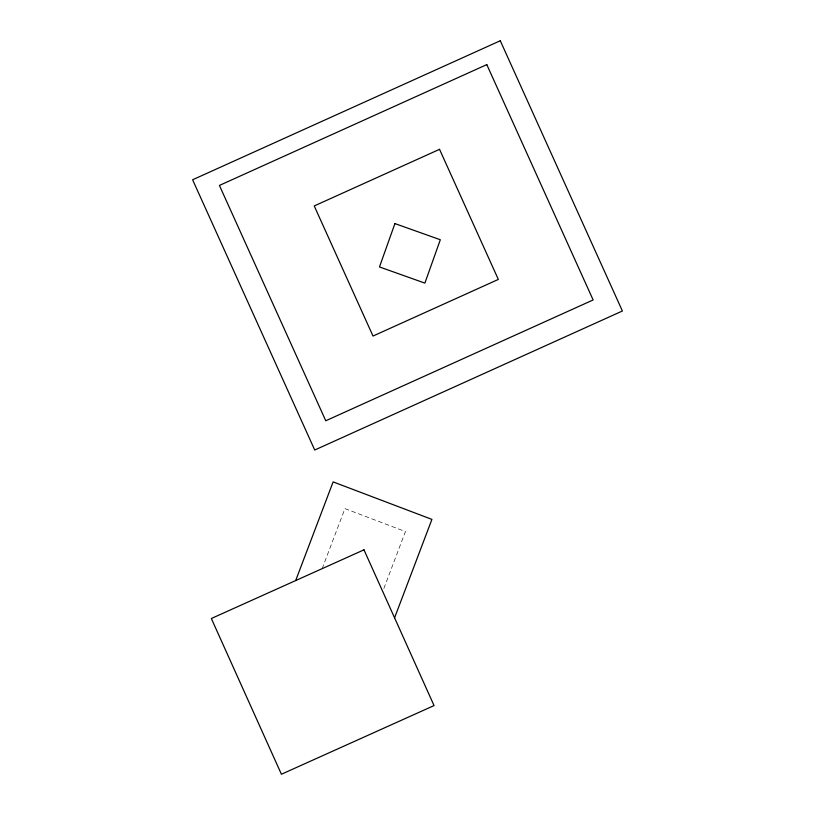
<?xml version="1.0" encoding="UTF-8"?>
<svg xmlns="http://www.w3.org/2000/svg" width="815" height="815" viewBox="0 0 815 815"><rect width="100%" height="100%" fill="white"/><g stroke="black" fill="none" stroke-linecap="round" stroke-linejoin="round"><path stroke-width="0.61" stroke-dasharray="4.08 3.06" d="M322.17 568.636L344.939 508.621L405.432 531.574L382.714 591.466"/><path stroke-width="1.22" d="M295.692 580.545L333.121 481.899L431.919 519.389L394.572 617.831M394.918 223.585L379.484 266.943L424.88 283.111L440.314 239.742L394.918 223.585M500.278 40.75L192.605 179.779L314.722 450.023L622.395 310.994L500.278 40.75M486.8 64.609L219.418 185.433L325.766 420.764L593.137 299.951L486.8 64.609M439.54 149.328L314.233 205.951L373.015 336.045L498.332 279.423L439.54 149.328M363.979 549.83L211.34 618.504L281.409 774.25L434.049 705.576L363.979 549.83"/></g></svg>
